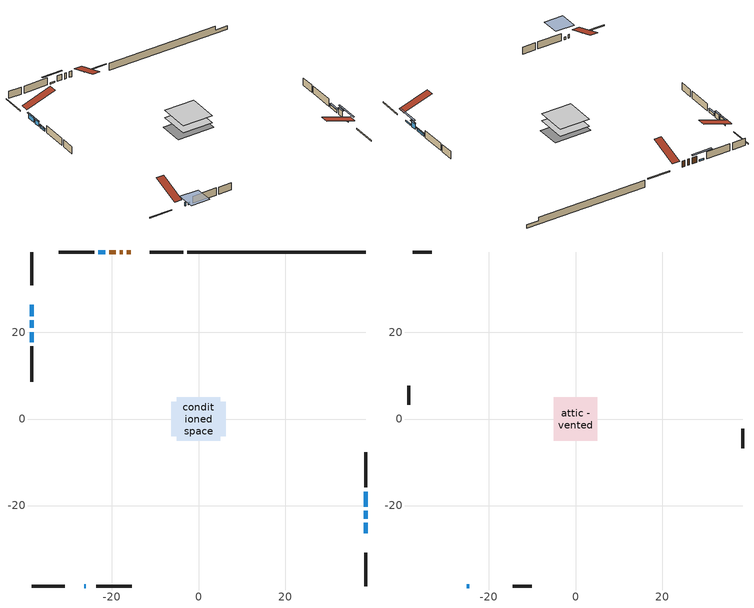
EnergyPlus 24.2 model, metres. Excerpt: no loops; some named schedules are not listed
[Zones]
conditioned space
 floor adiabatic (AdiabaticFloorConstruction): -5.03,-5.03 -5.03,5.03 5.03,5.03 5.03,-5.03 z0.66
 floor foundation (Slab1 construction): -6.26,-4.04 -6.26,4.04 6.26,4.04 6.26,-4.04 z-1.76
 wall outside (RimJoist1 construction): -3.54,38.6 -11.26,38.6 / -38.6,-38.6 -30.88,-38.6 / -38.6,38.6 -38.6,30.88 / 38.6,-38.6 38.6,-30.88 z0.66:0.96
 wall outside (AdiabaticWallConstruction 1): -15.7,38.6 -16.59,38.6 / -17.52,38.6 -18.18,38.6 / -19.1,38.6 -20.65,38.6 z0.66:2.69
 wall outside (AdiabaticWallConstruction): -26.44,-38.6 -26.05,-38.6 z0.66:1.88; 38.6,-26.44 38.6,-23.99 / -21.58,38.6 -23.21,38.6 z0.66:1.14; 38.6,-23.07 38.6,-21.24 z0.66:2.69; 38.6,-20.31 38.6,-16.76 z0.66:1.65; -38.6,26.44 -38.6,23.77 / -38.6,22.84 -38.6,21.04 z0.66:2.44; -38.6,20.11 -38.6,17.74 z0.66:1.52
 wall outside (Wall1 construction): -24.13,38.6 -32.31,38.6 / -23.66,-38.6 -15.48,-38.6 / -38.6,16.81 -38.6,8.63 / 38.6,-15.83 38.6,-7.65 z0.66:3.1
 wall foundation (FoundationWall1 construction): -2.61,38.6,-1.76 -2.61,38.6,0.66 34.48,38.6,0.66 34.48,38.6,-0.58 38.6,38.6,-0.58 38.6,38.6,-1.76
 window (WindowConstruction 5): -26.44,-38.6 -26.05,-38.6 z0.66:1.88
 window (WindowConstruction 6): 38.6,-26.44 38.6,-23.99 z0.66:1.14
 window (WindowConstruction 7): -21.58,38.6 -23.21,38.6 z0.66:1.14
 window (WindowConstruction): 38.6,-23.07 38.6,-21.24 z0.66:2.69
 window (WindowConstruction 1): 38.6,-20.31 38.6,-16.76 z0.66:1.65
 window (WindowConstruction 2): -38.6,26.44 -38.6,23.77 z0.66:2.44
 window (WindowConstruction 3): -38.6,22.84 -38.6,21.04 z0.66:2.44
 window (WindowConstruction 4): -38.6,20.11 -38.6,17.74 z0.66:1.52
 door (Door): -15.7,38.6 -16.59,38.6 z0.66:2.69
 door (Door 1): -17.52,38.6 -18.18,38.6 z0.66:2.69
 door (Door 2): -19.1,38.6 -20.65,38.6 z0.66:2.69
 ceiling adiabatic (AdiabaticFloorConstruction): 5.03,-5.03 5.03,5.03 -5.03,5.03 -5.03,-5.03 z0.66
attic - vented
 floor to conditioned space (Floor1 construction Reversed): -5.03,-5.03 -5.03,5.03 5.03,5.03 5.03,-5.03 z3.1
 wall outside (AdiabaticWallConstruction): -25.12,-38.6 -24.58,-38.6 z0.66:1.55
 wall outside (Wall2 construction): -33.24,38.6 -37.67,38.6 / -14.55,-38.6 -10.12,-38.6 / -38.6,7.71 -38.6,3.27 / 38.6,-6.72 38.6,-2.29 z0.66:3.1
 window (WindowConstruction 8): -25.12,-38.6 -24.58,-38.6 z0.66:1.55
 roof outside (Roof1 construction): -14.77,38.6,3.1 -14.77,28.81,6.36 -12.19,28.81,6.36 -12.19,38.6,3.1; -27.37,-38.6,3.1 -27.37,-28.81,6.36 -29.95,-28.81,6.36 -29.95,-38.6,3.1; -38.6,27.37,3.1 -28.81,27.37,6.36 -28.81,29.95,6.36 -38.6,29.95,3.1; 38.6,-27.37,3.1 28.81,-27.37,6.36 28.81,-29.95,6.36 38.6,-29.95,3.1
shading: -21.63,-38.6 -28.08,-38.6 -28.08,-44.7 -21.63,-44.7 z4.51; 38.6,-21.35 38.6,-29.09 39.02,-29.09 39.02,-21.35 z3.79; -25.85,38.6 -18.93,38.6 -18.93,39.02 -25.85,39.02 z3.79; 38.6,-21.04 38.6,-23.27 39.02,-23.27 39.02,-21.04 z2.89; 38.6,-16.56 38.6,-20.51 39.02,-20.51 39.02,-16.56 z1.85; -38.6,23.57 -38.6,26.64 -39.02,26.64 -39.02,23.57 z2.64; -38.6,20.84 -38.6,23.04 -39.02,23.04 -39.02,20.84 z2.64; -38.6,17.54 -38.6,20.31 -39.02,20.31 -39.02,17.54 z1.72
[Building]
Building 1: Terrain=Suburbs
[Site:Location]
Quebec Intl AP_QC: Latitude {deg}=46.8; Longitude {deg}=-71.38; Time Zone {hr}=-5; Elevation {m}=74; Keep Site Location Information=Yes
[Site:GroundTemperature:Shallow]
0.0108218, -2.24938, -2.43038, -1.3578, 2.94801, 7.23376, 10.9493, 13.303, 13.5029, 11.5886, 7.96783, 3.81355
[Site:WaterMainsTemperature]
Calculation Method=Schedule; Temperature Schedule=mains temperature schedule
[Material] Roughness=Rough; Thermal Absorptance=0.9
Name | Thickness {m} | Conductivity {W/m-K} | Density {kg/m3} | Specific Heat {J/kg-K} | Solar Absorptance | Visible Absorptance
asphalt or fiberglass shingles | 0.00635 | 0.162714 | 1121.4 | 1465.45 | 0.4 | 0.4
ceiling loosefill ins | 0.0846667 | 0.0480833 | 16.02 | 1046.75 | 0.7 | 0.7
ceiling stud and cavity | 0.1397 | 0.0808738 | 65.682 | 1177.47 | 0.7 | 0.7
concrete 4.0 in. | 0.1016 | 1.803125 | 2242.8 | 837.4 | 0.7 | 0.7
concrete 8.0 in. | 0.2032 | 1.803125 | 2242.8 | 837.4 | 0.7 | 0.7
door material | 0.04445 | 0.0451087 | 512.64 | 1214.23 | 0.7 | 0.7
door material 1 | 0.04445 | 0.188738 | 512.64 | 1214.23 | 0.7 | 0.7
exterior vertical ins | 0.015425 | 0.029427 | 32.04 | 1214.23 | 0.7 | 0.7
floor covering | 0.0127 | 0.0433444 | 54.468 | 1339.84 | 0.6 | 0.6
floor rigid ins; wall rigid ins | 0.512978 | 0.029427 | 32.04 | 1214.23 | 0.7 | 0.7
floor stud and cavity | 0.1397 | 1.75129 | 37.0049 | 1207.88 | 0.7 | 0.7
furniture material conditioned space 1 | 0.1524 | 0.115458 | 640.8 | 1214.23 | 0.6 | 0.6
gypsum board | 0.0127 | 0.160291 | 801 | 837.4 | 0.6 | 0.6
gypsum board 1 | 0.0127 | 0.160291 | 801 | 837.4 | 0.7 | 0.7
osb sheathing 0.5 in. | 0.0127 | 0.115458 | 512.64 | 1214.23 | 0.7 | 0.7
osb sheathing 0.75 in. | 0.01905 | 0.115458 | 512.64 | 1214.23 | 0.7 | 0.7
osb sheathing 2.0 in. | 0.0508 | 0.115458 | 512.64 | 1214.23 | 0.7 | 0.7
rim joist stud and cavity | 0.0508 | 0.0827644 | 125.044 | 1163.47 | 0.6 | 0.6
wall stud and cavity | 0.1397 | 0.0806284 | 139.0536 | 1170.24 | 0.7 | 0.7
wall stud and cavity 1 | 0.0889 | 6.1454 | 50.32683 | 1063.81 | 0.6 | 0.6
wall stud and cavity 2 | 0.0889 | 0.380278 | 52.3479 | 1209.89 | 0.7 | 0.7
wall stud and cavity 3 | 0.0889 | 0.391764 | 83.0341 | 1211.67 | 0.7 | 0.7
wood siding | 0.0254 | 0.102417 | 544.68 | 1172.36 | 0.4 | 0.4
wood siding 1 | 0.00254 | 0.102417 | 544.68 | 1172.36 | 0.4 | 0.4
wood siding 2; wood siding 3; wood siding 4 | 0.0254 | 0.102417 | 544.68 | 1172.36 | 0.7 | 0.7
[WindowMaterial:SimpleGlazingSystem]
Name | U-Factor {W/m2-K} | Solar Heat Gain Coefficient
WindowMaterial | 2.88329 | 0.7
WindowMaterial 1 | 2.93212 | 0.65
WindowMaterial 2 | 2.87647 | 0.71
WindowMaterial 3 | 2.8884 | 0.7
WindowMaterial 4 | 2.941204 | 0.65
WindowMaterial 5 | 2.992306 | 0.59
WindowMaterial 6 | 3.30687 | 0.58
WindowMaterial 7 | 3.00537 | 0.58
[Construction]
AdiabaticFloorConstruction: floor stud and cavity, floor rigid ins, osb sheathing 0.75 in., floor covering
AdiabaticWallConstruction: wood siding 3, wall rigid ins, wall stud and cavity 2, gypsum board
AdiabaticWallConstruction 1: wood siding 4, wall rigid ins, wall stud and cavity 2, gypsum board
Door: door material
Door 1; Door 2: door material 1
Floor1 construction Reversed: gypsum board, ceiling stud and cavity, ceiling loosefill ins
FoundationWall1 construction: concrete 8.0 in., gypsum board 1
furniture construction conditioned space 1: furniture material conditioned space 1
PartitionWallConstruction: gypsum board, wall stud and cavity 3, gypsum board
RimJoist1 construction: wood siding 2, osb sheathing 2.0 in., rim joist stud and cavity
Roof1 construction: asphalt or fiberglass shingles
Slab1 construction: concrete 4.0 in.
Wall1 construction: wood siding, osb sheathing 0.5 in., wall stud and cavity, gypsum board
Wall2 construction: wood siding 1, wall stud and cavity 1
WindowConstruction: WindowMaterial
WindowConstruction 1: WindowMaterial 1
WindowConstruction 2: WindowMaterial 2
WindowConstruction 3: WindowMaterial 3
WindowConstruction 4: WindowMaterial 4
WindowConstruction 5; WindowConstruction 8: WindowMaterial 5
WindowConstruction 6: WindowMaterial 6
WindowConstruction 7: WindowMaterial 7
[Zone] Multiplier=1; Part of Total Floor Area=Yes
Name | Volume {m3}
attic - vented | 53.6562
conditioned space | 515.1
[Space]
Name | Zone | Volume {m3}
attic - vented 1 | attic - vented | 53.6562
conditioned space 1 | conditioned space | 515.1
[ZoneInfiltration:EffectiveLeakageArea]
infil attic - vented 1: Zone or Space=attic - vented 1; Schedule=Always On Discrete; Effective Air Leakage Area {cm2}=3736.62; Stack Coefficient=0.000396803; Wind Coefficient=1.34588e-05
[ZoneMixing]
whole house fan mix: Zone or Space=attic - vented; Schedule=Always On Continuous; Design Flow Rate Calculation Method=Flow/Zone; Design Flow Rate {m3/s}=0; Source Zone or Space=conditioned space
[SurfaceProperty:ExposedFoundationPerimeter]
Slab1: Exposed Perimeter Calculation Method=TotalExposedPerimeter; Total Exposed Perimeter {m}=41.21
[InternalMass] Zone or ZoneList=conditioned space; Space or SpaceList=conditioned space 1
Name | Construction | Surface Area {m2}
furniture mass conditioned space 1 | furniture construction conditioned space 1 | 80.9602
partition wall mass | PartitionWallConstruction | 202.4
[Lights]
interior lighting: Zone or ZoneList or Space or SpaceList=conditioned space 1; Schedule=interior lighting schedule; Design Level Calculation Method=LightingLevel; Lighting Level {W}=343.2; Return Air Fraction=0; Fraction Radiant=0.6; Fraction Visible=0.2; Fraction Replaceable=1
[People]
occupants: Zone or ZoneList or Space or SpaceList=conditioned space 1; Number of People Schedule=occupants schedule; Number of People Calculation Method=People; Number of People=3; Fraction Radiant=0.314171; Sensible Heat Fraction=0.56303; Activity Level Schedule=occupants activity schedule; Carbon Dioxide Generation Rate {m3/s-W}=0; Enable ASHRAE 55 Comfort Warnings=No; Mean Radiant Temperature Calculation Type=EnclosureAveraged
[ElectricEquipment] Zone or ZoneList or Space or SpaceList=conditioned space 1; Design Level Calculation Method=EquipmentLevel
Name | Schedule | Design Level {W} | Fraction Latent | Fraction Radiant | Fraction Lost
clothes dryer | clothes dryer schedule | 140.772 | 0.015 | 0.081 | 0.85
clothes washer | clothes washer schedule | 32.1985 | 0.03 | 0.162 | 0.7
cooking range | cooking range schedule | 215.147 | 0.08 | 0.432 | 0.2
dishwasher | dishwasher schedule | 66.8632 | 0.3 | 0.18 | 0.4
fridge | fridge schedule | 72.9452 | 0 | 0.6 | 0
mech vent bath fan 0 | mech vent bath fan 0 schedule | 50.2 | 0 | 0 | 1
mech vent house fan | mech vent house fan schedule | 0 | 0 | 0 | 1
mech vent house fan cfis | mech vent house fan cfis schedule | 0 | 0 | 0 | 0
mech vent range fan 0 | mech vent range fan 0 schedule | 57 | 0 | 0 | 1
misc plug loads | misc plug loads schedule | 494.7 | 0.045 | 0.513 | 0.1
whole house fan | Always On Discrete | 0 | 0 | 0 | 1
[OtherEquipment] Zone or ZoneList or Space or SpaceList=conditioned space 1; Design Level Calculation Method=EquipmentLevel
Name | Fuel Type | Schedule | Design Level {W} | Fraction Latent | Fraction Radiant | Fraction Lost
clothes dryer 1 | Electricity | clothes dryer schedule | 0 | 0.015 | 0.081 | 0.85
cooking range 1 | Electricity | cooking range schedule | 0 | 0.08 | 0.432 | 0.2
general water use latent | None | general water use schedule | 62.594 | 1 | 0 | 0
general water use sensible | None | general water use schedule | -61.6891 | 0 | 0.6 | 0
mech vent house fan latent load | None | Always On Discrete | 0 | 1 | 0 | 0
mech vent house fan sensible load | None | Always On Discrete | 0 | 0 | 0 | 0
water heater energy adjustment1 | Electricity | Always On Discrete | 0.01 | 0 | 0 | 1
[ZoneInfiltration:DesignFlowRate] Zone or ZoneList or Space or SpaceList=conditioned space 1; Schedule=Always On Discrete; Design Flow Rate Calculation Method=Flow/Zone; Design Flow Rate {m3/s}=0
infil flow; natural vent flow; whole house fan flow
[ZoneControl:Thermostat]
conditioned space Thermostat: Zone or ZoneList=conditioned space; Control Type Schedule=conditioned space Thermostat Schedule; Control 1=conditioned space temperature setpoint; Temperature Difference Between Cutout And Setpoint {deltaC}=0
[ZoneHVAC:Baseboard:Convective:Electric]
electric baseboard: Availability Schedule=Always On Discrete; Heating Design Capacity {W}=10673.9; Efficiency=1
[AirLoopHVAC:UnitarySystem]
unit heater unitary system: Control Type=Load; Controlling Zone or Thermostat Location=conditioned space; Dehumidification Control Type=None; Availability Schedule=Always On Discrete; Supply Fan=unit heater supply fan; Fan Placement=BlowThrough; Supply Air Fan Operating Mode Schedule=unit heater auto fan schedule; Heating Coil=unit heater htg coil; DX Heating Coil Sizing Ratio=1; Use DOAS DX Cooling Coil=No; Minimum Supply Air Temperature {C}=2; Latent Load Control=SensibleOnlyLoadControl; Cooling Supply Air Flow Rate Method=None; Heating Supply Air Flow Rate Method=SupplyAirFlowRate; Heating Supply Air Flow Rate {m3/s}=0.00141584; No Load Supply Air Flow Rate Method=SupplyAirFlowRate; No Load Supply Air Flow Rate {m3/s}=0; No Load Supply Air Flow Rate Control Set To Low Speed=Yes; Maximum Supply Air Temperature {C}=48.8889; Maximum Outdoor Dry-Bulb Temperature for Supplemental Heater Operation {C}=21; Ancillary On-Cycle Electric Power {W}=0; Ancillary Off-Cycle Electric Power {W}=0
[Fan:SystemModel]
unit heater supply fan: Availability Schedule=Always On Discrete; Design Maximum Air Flow Rate {m3/s}=0.00141584; Speed Control Method=Discrete; Electric Power Minimum Flow Rate Fraction=0.2; Design Pressure Rise {Pa}=500; Motor Efficiency=1; Motor In Air Stream Fraction=1; Design Electric Power Consumption {W}=Autosize; Design Power Sizing Method=PowerPerFlow; Electric Power Per Unit Flow Rate {W/(m3/s)}=28251.7; Electric Power Per Unit Flow Rate Per Unit Pressure {W/((m3/s)-Pa)}=1.66667; Fan Total Efficiency=0.7; Motor Loss Radiative Fraction=0; Number of Speeds=1; Speed Flow Fraction 1=1; Speed Electric Power Fraction 1=1
[Coil:Heating:Fuel]
unit heater htg coil: Availability Schedule=Always On Discrete; Fuel Type=OtherFuel1; Burner Efficiency=0.3; Nominal Capacity {W}=0.293071; On Cycle Parasitic Electric Load {W}=0; Off Cycle Parasitic Fuel Load {W}=0
[Zone equipment]
conditioned space: electric baseboard, unit heater unitary system
[Foundation:Kiva]
Foundation Kiva 1: Initial Indoor Air Temperature {C}=18; Wall Height Above Grade {m}=0.659983; Wall Depth Below Slab {m}=0.2032; Custom Block Material Name 1=exterior vertical ins; Custom Block Depth 1 {m}=2.41999; Custom Block X Position 1 {m}=0.2159; Custom Block Z Position 1 {m}=0
[Foundation:Kiva:Settings]
Soil Conductivity {W/m-K}=0.849921; Soil Density {kg/m3}=1842.3; Soil Specific Heat {J/kg-K}=418.7; Ground Solar Absorptivity=0.9; Ground Thermal Absorptivity=0.9; Ground Surface Roughness {m}=0.03; Far-Field Width {m}=40; Deep-Ground Boundary Condition=ZeroFlux; Deep-Ground Depth {m}=40; Minimum Cell Dimension {m}=0.2; Maximum Cell Growth Coefficient=3; Simulation Timestep=Timestep
[Exterior:Lights]
exterior lighting: Schedule=exterior lighting schedule; Design Level {W}=75.6
[EnergyManagementSystem:GlobalVariable]
infil_program_Qfan
infil_program_Qinf
natural_vent_program_Qnv
natural_vent_program_Qwhf
[EnergyManagementSystem:Sensor]
Name | Output:Variable or Output:Meter Index Key | Output:Variable or Output:Meter
airflow_gain | infil flow | Infiltration Sensible Heat Gain Energy
airflow_gain_1 | natural vent flow | Infiltration Sensible Heat Gain Energy
airflow_gain_2 | whole house fan flow | Infiltration Sensible Heat Gain Energy
airflow_loss | infil flow | Infiltration Sensible Heat Loss Energy
airflow_loss_1 | natural vent flow | Infiltration Sensible Heat Loss Energy
airflow_loss_2 | whole house fan flow | Infiltration Sensible Heat Loss Energy
clg_load_cond |  | Cooling:EnergyTransfer:Zone:CONDITIONED SPACE
clg_sp_s; clg_sp_s_1 | cooling setpoint | Schedule Value
clothes_dryer_exhaust_0_sch_s | clothes dryer exhaust 0 schedule | Schedule Value
conditioned_space_clg_unmet_s | conditioned space | Zone Cooling Setpoint Not Met Time
conditioned_space_htg_unmet_s | conditioned space | Zone Heating Setpoint Not Met Time
cool_season | cooling season schedule | Schedule Value
fridge_tin_s | conditioned space | Zone Mean Air Temperature
htg_load_cond |  | Heating:EnergyTransfer:Zone:CONDITIONED SPACE
htg_sp_s; htg_sp_s_1 | heating setpoint | Schedule Value
ig_ee_conv | clothes dryer | Electric Equipment Convective Heating Energy
ig_ee_conv_2 | cooking range | Electric Equipment Convective Heating Energy
ig_ee_conv_4 | fridge | Electric Equipment Convective Heating Energy
ig_ee_conv_5 | misc plug loads | Electric Equipment Convective Heating Energy
ig_ee_conv_6 | whole house fan | Electric Equipment Convective Heating Energy
ig_ee_rad | clothes dryer | Electric Equipment Radiant Heating Energy
ig_ee_rad_2 | cooking range | Electric Equipment Radiant Heating Energy
ig_ee_rad_4 | fridge | Electric Equipment Radiant Heating Energy
ig_ee_rad_5 | misc plug loads | Electric Equipment Radiant Heating Energy
ig_ee_rad_6 | whole house fan | Electric Equipment Radiant Heating Energy
ig_lgt_conv | interior lighting | Lights Convective Heating Energy
ig_lgt_rad | interior lighting | Lights Radiant Heating Energy
ig_lgt_vis | interior lighting | Lights Visible Radiation Heating Energy
ig_oe_conv | clothes dryer 1 | Other Equipment Convective Heating Energy
ig_oe_conv_1 | cooking range 1 | Other Equipment Convective Heating Energy
ig_oe_conv_2 | general water use latent | Other Equipment Convective Heating Energy
ig_oe_conv_3 | general water use sensible | Other Equipment Convective Heating Energy
ig_oe_conv_4 | water heater energy adjustment1 | Other Equipment Convective Heating Energy
ig_oe_rad | clothes dryer 1 | Other Equipment Radiant Heating Energy
ig_oe_rad_1 | cooking range 1 | Other Equipment Radiant Heating Energy
ig_oe_rad_2 | general water use latent | Other Equipment Radiant Heating Energy
ig_oe_rad_3 | general water use sensible | Other Equipment Radiant Heating Energy
ig_oe_rad_4 | water heater energy adjustment1 | Other Equipment Radiant Heating Energy
ig_ppl_conv | occupants | People Convective Heating Energy
ig_ppl_rad | occupants | People Radiant Heating Energy
im_conv | furniture mass conditioned space 1 | Surface Inside Face Convection Heat Gain Energy
im_conv_1 | partition wall mass | Surface Inside Face Convection Heat Gain Energy
im_ig | furniture mass conditioned space 1 | Surface Inside Face Internal Gains Radiation Heat Gain Energy
im_ig_1 | partition wall mass | Surface Inside Face Internal Gains Radiation Heat Gain Energy
im_lgt | furniture mass conditioned space 1 | Surface Inside Face Lights Radiation Heat Gain Energy
im_lgt_1 | partition wall mass | Surface Inside Face Lights Radiation Heat Gain Energy
im_sol | furniture mass conditioned space 1 | Surface Inside Face Solar Radiation Heat Gain Energy
im_sol_1 | partition wall mass | Surface Inside Face Solar Radiation Heat Gain Energy
im_surf | furniture mass conditioned space 1 | Surface Inside Face Net Surface Thermal Radiation Heat Gain Energy
im_surf_1 | partition wall mass | Surface Inside Face Net Surface Thermal Radiation Heat Gain Energy
mech_vent_bath_fan_0_sch_s | mech vent bath fan 0 schedule | Schedule Value
mech_vent_range_fan_0_sch_s | mech vent range fan 0 schedule | Schedule Value
mv_conv | mech vent bath fan 0 | Electric Equipment Convective Heating Energy
mv_conv_1 | mech vent house fan | Electric Equipment Convective Heating Energy
mv_conv_2 | mech vent house fan cfis | Electric Equipment Convective Heating Energy
mv_conv_3 | mech vent range fan 0 | Electric Equipment Convective Heating Energy
mv_conv_4 | mech vent house fan latent load | Other Equipment Convective Heating Energy
mv_conv_5 | mech vent house fan sensible load | Other Equipment Convective Heating Energy
mv_rad | mech vent bath fan 0 | Electric Equipment Radiant Heating Energy
mv_rad_1 | mech vent house fan | Electric Equipment Radiant Heating Energy
mv_rad_2 | mech vent house fan cfis | Electric Equipment Radiant Heating Energy
mv_rad_3 | mech vent range fan 0 | Electric Equipment Radiant Heating Energy
mv_rad_4 | mech vent house fan latent load | Other Equipment Radiant Heating Energy
mv_rad_5 | mech vent house fan sensible load | Other Equipment Radiant Heating Energy
natural_vent_s | natural vent schedule | Schedule Value
out_pb_s |  | Site Outdoor Air Barometric Pressure
out_wt_s |  | Site Outdoor Air Humidity Ratio
site_vw_s |  | Site Wind Speed
ss_back_out | Window1 | Surface Window Shortwave from Zone Back Out Window Heat Transfer Rate
ss_back_out_1 | Window11 | Surface Window Shortwave from Zone Back Out Window Heat Transfer Rate
ss_back_out_2 | Window14 | Surface Window Shortwave from Zone Back Out Window Heat Transfer Rate
ss_back_out_3 | Window2 | Surface Window Shortwave from Zone Back Out Window Heat Transfer Rate
ss_back_out_4 | Window3 | Surface Window Shortwave from Zone Back Out Window Heat Transfer Rate
ss_back_out_5 | Window6 | Surface Window Shortwave from Zone Back Out Window Heat Transfer Rate
ss_back_out_6 | Window7 | Surface Window Shortwave from Zone Back Out Window Heat Transfer Rate
ss_back_out_7 | Window8 | Surface Window Shortwave from Zone Back Out Window Heat Transfer Rate
ss_conv | Door1 | Surface Inside Face Convection Heat Gain Energy
ss_conv_1 | Door2 | Surface Inside Face Convection Heat Gain Energy
ss_conv_10 | Window8 | Surface Inside Face Convection Heat Gain Energy
ss_conv_2 | Door3 | Surface Inside Face Convection Heat Gain Energy
ss_conv_3 | Window1 | Surface Inside Face Convection Heat Gain Energy
ss_conv_4 | Window11 | Surface Inside Face Convection Heat Gain Energy
ss_conv_5 | Window14 | Surface Inside Face Convection Heat Gain Energy
ss_conv_6 | Window2 | Surface Inside Face Convection Heat Gain Energy
ss_conv_7 | Window3 | Surface Inside Face Convection Heat Gain Energy
ss_conv_8 | Window6 | Surface Inside Face Convection Heat Gain Energy
ss_conv_9 | Window7 | Surface Inside Face Convection Heat Gain Energy
ss_ig | Door1 | Surface Inside Face Internal Gains Radiation Heat Gain Energy
ss_ig_1 | Door2 | Surface Inside Face Internal Gains Radiation Heat Gain Energy
ss_ig_10 | Window8 | Surface Inside Face Internal Gains Radiation Heat Gain Energy
ss_ig_2 | Door3 | Surface Inside Face Internal Gains Radiation Heat Gain Energy
ss_ig_3 | Window1 | Surface Inside Face Internal Gains Radiation Heat Gain Energy
ss_ig_4 | Window11 | Surface Inside Face Internal Gains Radiation Heat Gain Energy
ss_ig_5 | Window14 | Surface Inside Face Internal Gains Radiation Heat Gain Energy
ss_ig_6 | Window2 | Surface Inside Face Internal Gains Radiation Heat Gain Energy
ss_ig_7 | Window3 | Surface Inside Face Internal Gains Radiation Heat Gain Energy
ss_ig_8 | Window6 | Surface Inside Face Internal Gains Radiation Heat Gain Energy
ss_ig_9 | Window7 | Surface Inside Face Internal Gains Radiation Heat Gain Energy
ss_lgt | Door1 | Surface Inside Face Lights Radiation Heat Gain Energy
ss_lgt_1 | Door2 | Surface Inside Face Lights Radiation Heat Gain Energy
ss_lgt_2 | Door3 | Surface Inside Face Lights Radiation Heat Gain Energy
ss_sol | Door1 | Surface Inside Face Solar Radiation Heat Gain Energy
ss_sol_1 | Door2 | Surface Inside Face Solar Radiation Heat Gain Energy
ss_sol_2 | Door3 | Surface Inside Face Solar Radiation Heat Gain Energy
ss_surf | Door1 | Surface Inside Face Net Surface Thermal Radiation Heat Gain Energy
ss_surf_1 | Door2 | Surface Inside Face Net Surface Thermal Radiation Heat Gain Energy
ss_surf_10 | Window8 | Surface Inside Face Net Surface Thermal Radiation Heat Gain Energy
ss_surf_2 | Door3 | Surface Inside Face Net Surface Thermal Radiation Heat Gain Energy
ss_surf_3 | Window1 | Surface Inside Face Net Surface Thermal Radiation Heat Gain Energy
ss_surf_4 | Window11 | Surface Inside Face Net Surface Thermal Radiation Heat Gain Energy
ss_surf_5 | Window14 | Surface Inside Face Net Surface Thermal Radiation Heat Gain Energy
ss_surf_6 | Window2 | Surface Inside Face Net Surface Thermal Radiation Heat Gain Energy
ss_surf_7 | Window3 | Surface Inside Face Net Surface Thermal Radiation Heat Gain Energy
ss_surf_8 | Window6 | Surface Inside Face Net Surface Thermal Radiation Heat Gain Energy
ss_surf_9 | Window7 | Surface Inside Face Net Surface Thermal Radiation Heat Gain Energy
ss_trans_in | Window1 | Surface Window Transmitted Solar Radiation Rate
ss_trans_in_1 | Window11 | Surface Window Transmitted Solar Radiation Rate
ss_trans_in_2 | Window14 | Surface Window Transmitted Solar Radiation Rate
ss_trans_in_3 | Window2 | Surface Window Transmitted Solar Radiation Rate
ss_trans_in_4 | Window3 | Surface Window Transmitted Solar Radiation Rate
ss_trans_in_5 | Window6 | Surface Window Transmitted Solar Radiation Rate
ss_trans_in_6 | Window7 | Surface Window Transmitted Solar Radiation Rate
ss_trans_in_7 | Window8 | Surface Window Transmitted Solar Radiation Rate
ss_trans_out | Window1 | Surface Inside Face Initial Transmitted Diffuse Transmitted Out Window Solar Radiation Rate
ss_trans_out_1 | Window11 | Surface Inside Face Initial Transmitted Diffuse Transmitted Out Window Solar Radiation Rate
ss_trans_out_2 | Window14 | Surface Inside Face Initial Transmitted Diffuse Transmitted Out Window Solar Radiation Rate
ss_trans_out_3 | Window2 | Surface Inside Face Initial Transmitted Diffuse Transmitted Out Window Solar Radiation Rate
ss_trans_out_4 | Window3 | Surface Inside Face Initial Transmitted Diffuse Transmitted Out Window Solar Radiation Rate
ss_trans_out_5 | Window6 | Surface Inside Face Initial Transmitted Diffuse Transmitted Out Window Solar Radiation Rate
ss_trans_out_6 | Window7 | Surface Inside Face Initial Transmitted Diffuse Transmitted Out Window Solar Radiation Rate
ss_trans_out_7 | Window8 | Surface Inside Face Initial Transmitted Diffuse Transmitted Out Window Solar Radiation Rate
s_conv | Floor1 | Surface Inside Face Convection Heat Gain Energy
s_conv_1 | FoundationWall1 | Surface Inside Face Convection Heat Gain Energy
s_conv_10 | Wall1:180 | Surface Inside Face Convection Heat Gain Energy
s_conv_11 | Wall1:270 | Surface Inside Face Convection Heat Gain Energy
s_conv_12 | Wall1:90 | Surface Inside Face Convection Heat Gain Energy
s_conv_2 | inferred conditioned ceiling | Surface Inside Face Convection Heat Gain Energy
